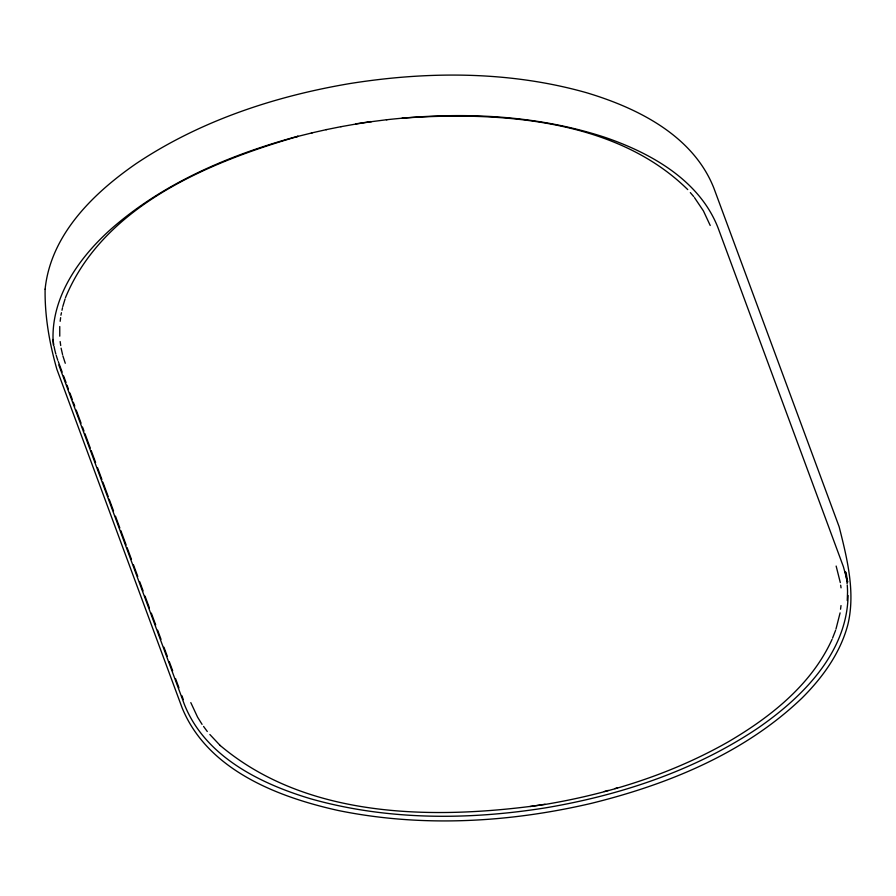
<?xml version="1.0" encoding="UTF-8"?>
<svg xmlns="http://www.w3.org/2000/svg" width="896" height="896" viewBox="0 0 896 896"><rect width="100%" height="100%" fill="white"/><g stroke="black" fill="none" stroke-linecap="round" stroke-linejoin="round"><path stroke-width="1.34" d="M59.752 326.525L59.763 336.168M847.246 600.499L847.549 592.122A337.826 176.96 -8.9 0 0 847.258 585.2M848.086 595.504C847.09 653.128 801.842 697.872 757.333 728.504C694.086 770.806 620.334 795.189 545.72 807.822C467.936 820.243 386.938 820.389 310.722 798.806C260.03 783.63 204.96 756.448 184.33 704.301L58.8 364.952M60.166 321.306L60.626 317.654M840.549 609.224L841.008 605.562M60.928 315.213L61.454 312.726M61.992 310.24L62.518 307.765M840.101 612.886L835.957 629.138M62.787 306.522L65.072 298.962M65.453 297.696C103.298 206.192 208.152 162.31 297.976 136.416M832.586 638.042L835.576 630.392M832.082 639.318C811.474 684.779 770.459 717.102 728.37 741.776C671.899 773.931 609.022 793.722 545.115 804.44C436.778 819.773 308.112 819.818 220.046 745.36M297.976 136.226C230.664 154.571 164.17 182.448 111.238 228.894C78.456 258.093 49.291 299.253 53.39 345.251M604.352 791.504L608.306 790.406M614.88 788.581L617.512 787.853M296.677 136.696L312.39 132.787M311.416 132.989L326.715 129.55M326.043 129.685L341.163 126.638M340.805 126.717L355.958 124.029M355.936 123.838L371.034 121.542M355.914 124.04L371.358 121.688M529.995 806.557L545.093 804.25M371.067 121.722L387.072 119.683M386.445 119.762C459.413 111.653 534.845 114.318 605.024 137.368C651.045 153.149 699.518 180.286 718.077 227.931L843.36 566.608L847.638 582.053M402.069 118.171C499.195 111.182 615.922 118.843 687.736 189.594M220.259 745.584L209.854 734.496M690.312 192.595L693.728 196.594M694.478 197.613L703.427 210.918L710.214 225.467M203.56 726.41L207.29 731.494M202.07 724.371L197.59 717.17L190.803 702.621M58.274 361.57L62.149 372.053M63.605 375.984L66.035 382.536M66.998 385.157L68.454 389.088M69.91 393.019L72.33 399.571M73.304 402.192L74.76 406.123M76.205 410.054L81.054 423.158M82.51 427.09L83.966 431.021M84.93 433.642L90.261 448.045M91.235 450.666L95.592 462.459M97.53 467.701L101.898 479.494M102.861 482.115L108.192 496.53M109.166 499.15L113.523 510.944M115.472 516.186L119.829 527.968M120.803 530.589L126.134 545.003M127.098 547.624L131.466 559.418M133.403 564.659L137.76 576.453M139.698 581.694L143.091 590.867M145.029 596.109L149.397 607.891M151.334 613.133L155.691 624.926M157.629 630.168L161.022 639.341M163.934 647.203L167.328 656.376M169.266 661.618L172.659 670.79M175.571 678.653L178.954 687.814M181.866 695.677L183.322 699.608M836.147 566.059L840.302 582.568M62.877 355.846L65.274 363.272M61.096 348.163L62.574 354.57M846.082 572.331L847.616 581.907M846.003 575.736L846.507 578.973M840.672 585.211L841.053 587.843M60.155 341.566L60.715 345.531M846.653 579.768A337.826 176.96 -8.9 0 1 847.134 583.822M845.186 571.805A337.826 176.96 -8.9 0 1 845.757 574.426M57.826 360.326A337.131 176.59 -8.9 0 1 56.19 355.275M55.832 354.01A337.131 176.59 -8.9 0 1 54.018 346.181M53.782 344.837A337.131 176.59 -8.9 0 1 53.021 339.461M45.114 289.162C44.677 316.109 49.47 343.347 56.851 369.208L182.134 707.896C207.626 770 277.368 796.97 338.318 810.51C421.736 827.523 508.626 822.674 591.203 803.387C667.834 784.482 744.307 753.357 802.032 698.029C822.618 677.522 840.37 652.982 847.874 624.557C855.613 592.155 847.101 558.309 839.149 526.792L713.866 188.104C693.078 135.565 637.65 108.024 586.544 92.725C509.678 70.93 428.008 71.086 349.563 83.608C274.299 96.354 199.886 120.949 136.114 163.654C93.341 193.211 50.702 234.707 45.114 289.162"/></g></svg>
